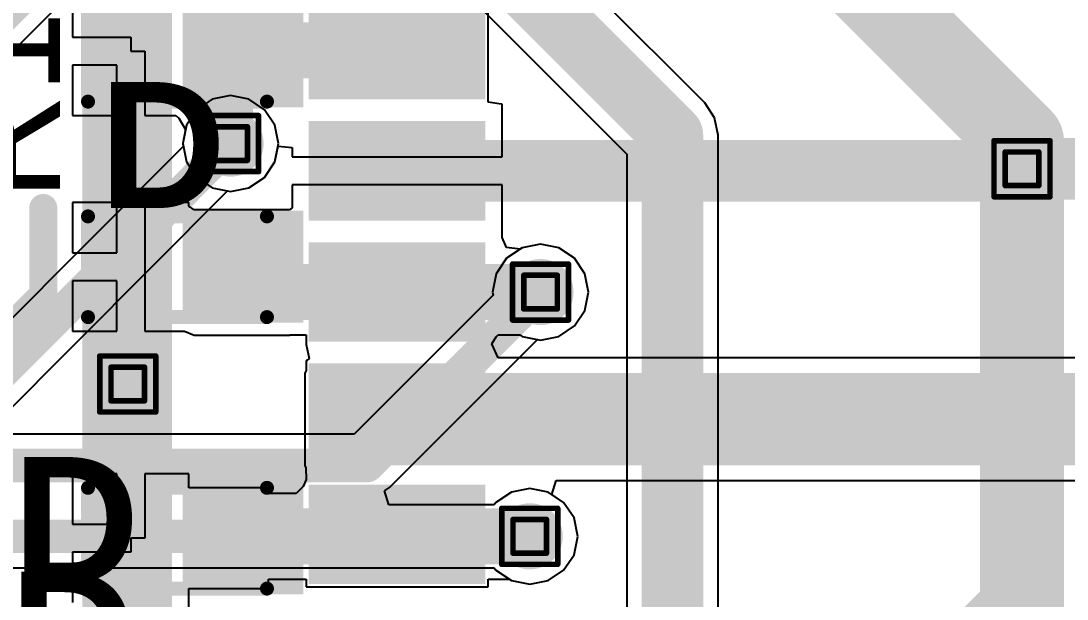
# Model space of a CAD drawing. Header units: inches. Extents: x -0.3 to 9.9, y -0.4 to 5.
# Drawn here: x 3.861 to 4.2351, y 0.6433 to 0.8498 of the extents above; entities that cross this region are included whole.
import ezdxf

# ---------------------------------------------------------------- set-up
doc = ezdxf.new("R2010")
doc.units = ezdxf.units.IN
doc.header["$MEASUREMENT"] = 0
for name, color, linetype in [('Bottom Layer', 5, 'Continuous'), ('Bottom Solder', 6, 'Continuous'), ('Drill Drawing', 1, 'Continuous'), ('Top Layer', 1, 'Continuous'), ('Top Overlay', 2, 'Continuous'), ('Top Paste', 8, 'Continuous'), ('Top Solder', 216, 'Continuous'), ('Via Holes', 16, 'Continuous')]:
    doc.layers.add(name, color=color, linetype=linetype)
doc.styles.add('Arial', font='', dxfattribs={"height": 0.2})
doc.styles.add('Arial_Bold', font='', dxfattribs={"height": 0.2})
doc.styles.get('Arial').set_extended_font_data('Arial')
doc.styles.get('Arial_Bold').set_extended_font_data('Arial', bold=True)

# ---------------------------------------------------------------- blocks, each defined once
blk = doc.blocks.new('DM3BT_DSF_PEJS_121')
at = {"layer": 'Top Layer'}
for points in [[(-0.03937005, 0.26574805), (-0.03937005, 0.32086615), (-0.01181095, 0.32086615), (-0.01181095, 0.26574805)], [(0.003937049999999997, 0.26574805), (0.003937050000000003, 0.32086615), (0.03149615, 0.32086615), (0.03149615, 0.26574805)], [(0.04724415, 0.26574805), (0.04724415, 0.32086615), (0.07480325, 0.32086615), (0.07480325, 0.26574805)], [(0.09055125, 0.26574805), (0.09055125, 0.32086615), (0.11811035, 0.32086615), (0.11811035, 0.26574805)], [(0.13385835, 0.26574805), (0.13385835, 0.32086615), (0.16141745, 0.32086615), (0.16141745, 0.26574805)]]:
    blk.add_hatch(color=1, dxfattribs=at).paths.add_polyline_path(points)
at = {"layer": 'Top Paste'}
for points in [[(-0.03937005, 0.26574805), (-0.03937005, 0.32086615), (-0.01181095, 0.32086615), (-0.01181095, 0.26574805)], [(0.003937049999999997, 0.26574805), (0.003937050000000003, 0.32086615), (0.03149615, 0.32086615), (0.03149615, 0.26574805)], [(0.04724415, 0.26574805), (0.04724415, 0.32086615), (0.07480325, 0.32086615), (0.07480325, 0.26574805)], [(0.09055125, 0.26574805), (0.09055125, 0.32086615), (0.11811035, 0.32086615), (0.11811035, 0.26574805)], [(0.13385835, 0.26574805), (0.13385835, 0.32086615), (0.16141745, 0.32086615), (0.16141745, 0.26574805)]]:
    blk.add_hatch(color=8, dxfattribs=at).paths.add_polyline_path(points)
at = {"layer": 'Top Solder'}
for points in [[(-0.04337005, 0.26174805), (-0.04337005, 0.32486615), (-0.007810949999999997, 0.32486615), (-0.007810950000000003, 0.26174805)], [(-6.295000000000291e-05, 0.26174805), (-6.294999999999708e-05, 0.32486615), (0.03549615, 0.32486615), (0.03549615, 0.26174805)], [(0.04324415, 0.26174805), (0.04324415, 0.32486615), (0.07880325, 0.32486615), (0.07880325, 0.26174805)], [(0.08655125, 0.26174805), (0.08655125, 0.32486615), (0.12211035, 0.32486615), (0.12211035, 0.26174805)], [(0.12985835, 0.26174805), (0.12985835, 0.32486615), (0.16541745, 0.32486615), (0.16541745, 0.26174805)]]:
    blk.add_hatch(color=216, dxfattribs=at).paths.add_polyline_path(points)
blk = doc.blocks.new('DFN1006_2L__141')
at = {"layer": 'Top Layer'}
for points in [[(-0.02755905, 0.01299215), (-0.00590555, 0.01299215), (-0.00590555, -0.01299215), (-0.02755905, -0.01299215)], [(0.00590555, 0.01299215), (0.02755905, 0.01299215), (0.02755905, -0.01299215), (0.00590555, -0.01299215)]]:
    blk.add_hatch(color=1, dxfattribs=at).paths.add_polyline_path(points)
at = {"layer": 'Top Overlay'}
blk.add_hatch(color=2, dxfattribs=at).paths.add_polyline_path([(-0.0450006, -0.02), (-0.0320006, -0.02), (-0.0320006, 0.02), (-0.0450006, 0.02)])
at = {"layer": 'Top Paste'}
for points in [[(-0.02755905, 0.01299215), (-0.00590555, 0.01299215), (-0.00590555, -0.01299215), (-0.02755905, -0.01299215)], [(0.00590555, 0.01299215), (0.02755905, 0.01299215), (0.02755905, -0.01299215), (0.00590555, -0.01299215)]]:
    blk.add_hatch(color=8, dxfattribs=at).paths.add_polyline_path(points)
at = {"layer": 'Top Solder'}
for points in [[(-0.03155905, 0.01699215), (-0.00190555, 0.01699215), (-0.00190555, -0.01699215), (-0.03155905, -0.01699215)], [(0.00190555, 0.01699215), (0.03155905, 0.01699215), (0.03155905, -0.01699215), (0.00190555, -0.01699215)]]:
    blk.add_hatch(color=216, dxfattribs=at).paths.add_polyline_path(points)
at = {"layer": 'Top Overlay'}
for points in [[(-0.032, 0.018, 0.005, 0.005, 0), (-0.032, -0.018, 0.005, 0.005, 0)], [(0.032, 0.018, 0.005, 0.005, 0), (-0.032, 0.018, 0.005, 0.005, 0)], [(0.032, 0.018, 0.005, 0.005, 0), (0.032, -0.018, 0.005, 0.005, 0)], [(0.032, -0.018, 0.005, 0.005, 0), (-0.032, -0.018, 0.005, 0.005, 0)]]:
    blk.add_lwpolyline(points, format="xyseb", dxfattribs=at)
for points in [[(-0.03325, 0.018, 0.0025, 0.0025, 1), (-0.03075, 0.018, 0.0025, 0.0025, 1)], [(-0.03325, 0.018, 0.0025, 0.0025, 1), (-0.03075, 0.018, 0.0025, 0.0025, 1)], [(0.03075, 0.018, 0.0025, 0.0025, 1), (0.03325, 0.018, 0.0025, 0.0025, 1)], [(0.03075, 0.018, 0.0025, 0.0025, 1), (0.03325, 0.018, 0.0025, 0.0025, 1)], [(-0.03325, -0.018, 0.0025, 0.0025, 1), (-0.03075, -0.018, 0.0025, 0.0025, 1)], [(-0.03325, -0.018, 0.0025, 0.0025, 1), (-0.03075, -0.018, 0.0025, 0.0025, 1)], [(0.03075, -0.018, 0.0025, 0.0025, 1), (0.03325, -0.018, 0.0025, 0.0025, 1)], [(0.03075, -0.018, 0.0025, 0.0025, 1), (0.03325, -0.018, 0.0025, 0.0025, 1)]]:
    blk.add_lwpolyline(points, format="xyseb", close=True, dxfattribs=at)
blk = doc.blocks.new('DFN1006_2L__142')
at = {"layer": 'Top Layer'}
for points in [[(-0.02755905, 0.01299215), (-0.00590555, 0.01299215), (-0.00590555, -0.01299215), (-0.02755905, -0.01299215)], [(0.00590555, 0.01299215), (0.02755905, 0.01299215), (0.02755905, -0.01299215), (0.00590555, -0.01299215)]]:
    blk.add_hatch(color=1, dxfattribs=at).paths.add_polyline_path(points)
at = {"layer": 'Top Overlay'}
blk.add_hatch(color=2, dxfattribs=at).paths.add_polyline_path([(-0.0450006, -0.0200004), (-0.0320006, -0.0200004), (-0.0320006, 0.0199996), (-0.0450006, 0.0199996)])
at = {"layer": 'Top Paste'}
for points in [[(-0.02755905, 0.01299215), (-0.00590555, 0.01299215), (-0.00590555, -0.01299215), (-0.02755905, -0.01299215)], [(0.00590555, 0.01299215), (0.02755905, 0.01299215), (0.02755905, -0.01299215), (0.00590555, -0.01299215)]]:
    blk.add_hatch(color=8, dxfattribs=at).paths.add_polyline_path(points)
at = {"layer": 'Top Solder'}
for points in [[(-0.03155905, 0.01699215), (-0.00190555, 0.01699215), (-0.00190555, -0.01699215), (-0.03155905, -0.01699215)], [(0.00190555, 0.01699215), (0.03155905, 0.01699215), (0.03155905, -0.01699215), (0.00190555, -0.01699215)]]:
    blk.add_hatch(color=216, dxfattribs=at).paths.add_polyline_path(points)
at = {"layer": 'Top Overlay'}
for points in [[(-0.032, 0.018, 0.005, 0.005, 0), (-0.032, -0.018, 0.005, 0.005, 0)], [(0.032, 0.018, 0.005, 0.005, 0), (-0.032, 0.018, 0.005, 0.005, 0)], [(0.032, 0.018, 0.005, 0.005, 0), (0.032, -0.018, 0.005, 0.005, 0)], [(0.032, -0.018, 0.005, 0.005, 0), (-0.032, -0.018, 0.005, 0.005, 0)]]:
    blk.add_lwpolyline(points, format="xyseb", dxfattribs=at)
for points in [[(-0.03325, 0.018, 0.0025, 0.0025, 1), (-0.03075, 0.018, 0.0025, 0.0025, 1)], [(-0.03325, 0.018, 0.0025, 0.0025, 1), (-0.03075, 0.018, 0.0025, 0.0025, 1)], [(0.03075, 0.018, 0.0025, 0.0025, 1), (0.03325, 0.018, 0.0025, 0.0025, 1)], [(0.03075, 0.018, 0.0025, 0.0025, 1), (0.03325, 0.018, 0.0025, 0.0025, 1)], [(-0.03325, -0.018, 0.0025, 0.0025, 1), (-0.03075, -0.018, 0.0025, 0.0025, 1)], [(-0.03325, -0.018, 0.0025, 0.0025, 1), (-0.03075, -0.018, 0.0025, 0.0025, 1)], [(0.03075, -0.018, 0.0025, 0.0025, 1), (0.03325, -0.018, 0.0025, 0.0025, 1)], [(0.03075, -0.018, 0.0025, 0.0025, 1), (0.03325, -0.018, 0.0025, 0.0025, 1)]]:
    blk.add_lwpolyline(points, format="xyseb", close=True, dxfattribs=at)
blk = doc.blocks.new('DFN1006_2L__143')
at = {"layer": 'Top Layer'}
for points in [[(-0.02755905, 0.01299215), (-0.00590555, 0.01299215), (-0.00590555, -0.01299215), (-0.02755905, -0.01299215)], [(0.00590555, 0.01299215), (0.02755905, 0.01299215), (0.02755905, -0.01299215), (0.00590555, -0.01299215)]]:
    blk.add_hatch(color=1, dxfattribs=at).paths.add_polyline_path(points)
at = {"layer": 'Top Overlay'}
blk.add_hatch(color=2, dxfattribs=at).paths.add_polyline_path([(-0.0450006, -0.02), (-0.0320006, -0.02), (-0.0320006, 0.02), (-0.0450006, 0.02)])
at = {"layer": 'Top Paste'}
for points in [[(-0.02755905, 0.01299215), (-0.00590555, 0.01299215), (-0.00590555, -0.01299215), (-0.02755905, -0.01299215)], [(0.00590555, 0.01299215), (0.02755905, 0.01299215), (0.02755905, -0.01299215), (0.00590555, -0.01299215)]]:
    blk.add_hatch(color=8, dxfattribs=at).paths.add_polyline_path(points)
at = {"layer": 'Top Solder'}
for points in [[(-0.03155905, 0.01699215), (-0.00190555, 0.01699215), (-0.00190555, -0.01699215), (-0.03155905, -0.01699215)], [(0.00190555, 0.01699215), (0.03155905, 0.01699215), (0.03155905, -0.01699215), (0.00190555, -0.01699215)]]:
    blk.add_hatch(color=216, dxfattribs=at).paths.add_polyline_path(points)
at = {"layer": 'Top Overlay'}
for points in [[(-0.032, 0.018, 0.005, 0.005, 0), (-0.032, -0.018, 0.005, 0.005, 0)], [(0.032, 0.018, 0.005, 0.005, 0), (-0.032, 0.018, 0.005, 0.005, 0)], [(0.032, 0.018, 0.005, 0.005, 0), (0.032, -0.018, 0.005, 0.005, 0)], [(0.032, -0.018, 0.005, 0.005, 0), (-0.032, -0.018, 0.005, 0.005, 0)]]:
    blk.add_lwpolyline(points, format="xyseb", dxfattribs=at)
for points in [[(-0.03325, 0.018, 0.0025, 0.0025, 1), (-0.03075, 0.018, 0.0025, 0.0025, 1)], [(-0.03325, 0.018, 0.0025, 0.0025, 1), (-0.03075, 0.018, 0.0025, 0.0025, 1)], [(0.03075, 0.018, 0.0025, 0.0025, 1), (0.03325, 0.018, 0.0025, 0.0025, 1)], [(0.03075, 0.018, 0.0025, 0.0025, 1), (0.03325, 0.018, 0.0025, 0.0025, 1)], [(-0.03325, -0.018, 0.0025, 0.0025, 1), (-0.03075, -0.018, 0.0025, 0.0025, 1)], [(-0.03325, -0.018, 0.0025, 0.0025, 1), (-0.03075, -0.018, 0.0025, 0.0025, 1)], [(0.03075, -0.018, 0.0025, 0.0025, 1), (0.03325, -0.018, 0.0025, 0.0025, 1)], [(0.03075, -0.018, 0.0025, 0.0025, 1), (0.03325, -0.018, 0.0025, 0.0025, 1)]]:
    blk.add_lwpolyline(points, format="xyseb", close=True, dxfattribs=at)

msp = doc.modelspace()

# ---------------------------------------------------------------- hatches: boundary and pattern name
at = {"layer": 'Bottom Layer'}
h = msp.add_hatch(color=5, dxfattribs=at)
edge = h.paths.add_edge_path()
edge.add_arc((3.936, 0.806), 0.011811, 0, 360)
h = msp.add_hatch(color=5, dxfattribs=at)
edge = h.paths.add_edge_path()
edge.add_arc((4.219, 0.797), 0.011811, 0, 360)
h = msp.add_hatch(color=5, dxfattribs=at)
edge = h.paths.add_edge_path()
edge.add_arc((4.0468226, 0.7529486), 0.011811, 0, 360)
h = msp.add_hatch(color=5, dxfattribs=at)
edge = h.paths.add_edge_path()
edge.add_arc((3.899217, 0.7200964), 0.011811, 0, 360)
h = msp.add_hatch(color=5, dxfattribs=at)
edge = h.paths.add_edge_path()
edge.add_arc((4.0429744, 0.6656672), 0.011811, 0, 360)
at = {"layer": 'Bottom Solder'}
h = msp.add_hatch(color=6, dxfattribs=at)
edge = h.paths.add_edge_path()
edge.add_arc((3.936, 0.806), 0.0059055, 0, 360)
h = msp.add_hatch(color=6, dxfattribs=at)
edge = h.paths.add_edge_path()
edge.add_arc((4.219, 0.797), 0.0059055, 0, 360)
h = msp.add_hatch(color=6, dxfattribs=at)
edge = h.paths.add_edge_path()
edge.add_arc((4.0468226, 0.7529486), 0.0059055, 0, 360)
h = msp.add_hatch(color=6, dxfattribs=at)
edge = h.paths.add_edge_path()
edge.add_arc((3.899217, 0.7200964), 0.0059055, 0, 360)
h = msp.add_hatch(color=6, dxfattribs=at)
edge = h.paths.add_edge_path()
edge.add_arc((4.0429744, 0.6656672), 0.0059055, 0, 360)
at = {"layer": 'Top Layer'}
for points in [[(3.883, 0.603), (3.915, 0.603), (3.915, 0.857), (3.883, 0.857)], [(3.923, 0.7429605), (3.957, 0.7429605), (3.957, 0.7769605), (3.923, 0.7769605)], [(4.3750002, 0.691), (4.3750002, 0.724), (3.9680002, 0.724), (3.9680002, 0.691)]]:
    msp.add_hatch(color=1, dxfattribs=at).paths.add_polyline_path(points)
h = msp.add_hatch(color=1, dxfattribs=at)
edge = h.paths.add_edge_path()
edge.add_arc((3.936, 0.806), 0.011811, 0, 360)
h = msp.add_hatch(color=1, dxfattribs=at)
edge = h.paths.add_edge_path()
edge.add_arc((4.219, 0.797), 0.011811, 0, 360)
h = msp.add_hatch(color=1, dxfattribs=at)
edge = h.paths.add_edge_path()
edge.add_arc((4.0468226, 0.7529486), 0.011811, 0, 360)
h = msp.add_hatch(color=1, dxfattribs=at)
edge = h.paths.add_edge_path()
edge.add_arc((3.899217, 0.7200964), 0.011811, 0, 360)
h = msp.add_hatch(color=1, dxfattribs=at)
edge = h.paths.add_edge_path()
edge.add_arc((4.0429744, 0.6656672), 0.011811, 0, 360)
at = {"layer": 'Top Solder'}
h = msp.add_hatch(color=216, dxfattribs=at)
edge = h.paths.add_edge_path()
edge.add_arc((3.936, 0.806), 0.0059055, 0, 360)
h = msp.add_hatch(color=216, dxfattribs=at)
edge = h.paths.add_edge_path()
edge.add_arc((4.219, 0.797), 0.0059055, 0, 360)
h = msp.add_hatch(color=216, dxfattribs=at)
edge = h.paths.add_edge_path()
edge.add_arc((4.0468226, 0.7529486), 0.0059055, 0, 360)
h = msp.add_hatch(color=216, dxfattribs=at)
edge = h.paths.add_edge_path()
edge.add_arc((3.899217, 0.7200964), 0.0059055, 0, 360)
h = msp.add_hatch(color=216, dxfattribs=at)
edge = h.paths.add_edge_path()
edge.add_arc((4.0429744, 0.6656672), 0.0059055, 0, 360)
at = {"layer": 'Via Holes'}
h = msp.add_hatch(color=7, dxfattribs=at)
edge = h.paths.add_edge_path()
edge.add_arc((3.936, 0.806), 0.0059055, 0, 360)
h = msp.add_hatch(color=7, dxfattribs=at)
edge = h.paths.add_edge_path()
edge.add_arc((4.219, 0.797), 0.0059055, 0, 360)
h = msp.add_hatch(color=7, dxfattribs=at)
edge = h.paths.add_edge_path()
edge.add_arc((4.0468226, 0.7529486), 0.0059055, 0, 360)
h = msp.add_hatch(color=7, dxfattribs=at)
edge = h.paths.add_edge_path()
edge.add_arc((3.899217, 0.7200964), 0.0059055, 0, 360)
h = msp.add_hatch(color=7, dxfattribs=at)
edge = h.paths.add_edge_path()
edge.add_arc((4.0429744, 0.6656672), 0.0059055, 0, 360)

# ---------------------------------------------------------------- linework, layer by layer
at = {"layer": 'Bottom Layer'}
for p, q in [((3.8304745, 0.8114037), (4.0127059, 0.9936351)), ((4.1055354, 0.8205354), (4.0365354, 0.8895354)), ((4.0182427, 0.8616865), (4.0776865, 0.8022427)), ((3.936, 0.8231403), (3.9294407, 0.8218356)), ((3.9425593, 0.8218356), (3.936, 0.8231403)), ((3.9294407, 0.8218356), (3.92388, 0.81812)), ((3.94812, 0.81812), (3.9425593, 0.8218356)), ((4.1090717, 0.8152429), (4.1055354, 0.8205354)), ((3.92388, 0.81812), (3.9201644, 0.8125593)), ((3.9518356, 0.8125593), (3.94812, 0.81812)), ((3.9201644, 0.8125593), (3.9188597, 0.806)), ((3.9531403, 0.806), (3.9518356, 0.8125593)), ((4.1103135, 0.809), (4.1090717, 0.8152429)), ((4.1103135, 0.616), (4.1103135, 0.809)), ((3.9190719, 0.804933), (3.8383543, 0.7242155)), ((3.9188597, 0.806), (3.9190719, 0.804933)), ((3.9518356, 0.7994407), (3.9531403, 0.806)), ((4.0776865, 0.8022427), (4.0776865, 0.6227573)), ((3.94812, 0.79388), (3.9518356, 0.7994407)), ((3.9425593, 0.7901644), (3.94812, 0.79388)), ((3.936, 0.7888597), (3.9425593, 0.7901644)), ((3.8530767, 0.7072155), (3.934933, 0.7890719)), ((3.934933, 0.7890719), (3.936, 0.7888597)), ((4.0402633, 0.7687842), (4.0347026, 0.7650686)), ((4.0468226, 0.7700889), (4.0402633, 0.7687842)), ((4.0533819, 0.7687842), (4.0468226, 0.7700889)), ((4.0589426, 0.7650686), (4.0533819, 0.7687842)), ((4.0347026, 0.7650686), (4.030987, 0.7595079)), ((4.0626582, 0.7595079), (4.0589426, 0.7650686)), ((4.030987, 0.7595079), (4.0296823, 0.7529486)), ((4.0639629, 0.7529486), (4.0626582, 0.7595079)), ((4.0296823, 0.7529486), (4.0298945, 0.7518816)), ((4.0626582, 0.7463893), (4.0639629, 0.7529486)), ((4.0298945, 0.7518816), (3.9802283, 0.7022155)), ((4.0589426, 0.7408286), (4.0626582, 0.7463893)), ((4.0533819, 0.737113), (4.0589426, 0.7408286)), ((4.0468226, 0.7358083), (4.0533819, 0.737113)), ((3.9928046, 0.6830694), (4.0457556, 0.7360205)), ((4.0457556, 0.7360205), (4.0468226, 0.7358083)), ((3.9802283, 0.7022155), (3.8551478, 0.7022155)), ((3.9910286, 0.6818827), (3.9928046, 0.6830694)), ((3.9925453, 0.6768827), (3.9910286, 0.6818827)), ((4.0364151, 0.6815028), (4.0308544, 0.6777872)), ((4.0429744, 0.6828075), (4.0364151, 0.6815028)), ((4.0495337, 0.6815028), (4.0429744, 0.6828075)), ((4.0550944, 0.6777872), (4.0495337, 0.6815028)), ((4.0308544, 0.6777872), (4.03025, 0.6768827)), ((4.05881, 0.6722265), (4.0550944, 0.6777872)), ((4.03025, 0.6768827), (3.9925453, 0.6768827)), ((4.0601147, 0.6656672), (4.05881, 0.6722265)), ((4.05881, 0.6591079), (4.0601147, 0.6656672)), ((4.0550944, 0.6535472), (4.05881, 0.6591079)), ((3.6137244, 0.6544517), (4.03025, 0.6544517)), ((4.03025, 0.6544517), (4.0308544, 0.6535472)), ((4.0308544, 0.6535472), (4.0364151, 0.6498316)), ((4.0495337, 0.6498316), (4.0550944, 0.6535472)), ((4.0364151, 0.6498316), (4.0429744, 0.6485269)), ((4.0429744, 0.6485269), (4.0495337, 0.6498316))]:
    msp.add_line(p, q, dxfattribs=at)
for points in [[(3.816, 0.82, 0.022, 0.022, 0), (4.0059486, 1.0099486, 0.022, 0.022, 0)], [(4.025, 0.878, 0.022, 0.022, 0), (4.094, 0.809, 0.022, 0.022, 0)], [(4.1608699, 0.8650668, 0.03, 0.03, 0), (4.219, 0.8069367, 0.03, 0.03, 0)], [(4.094, 0.616, 0.022, 0.022, 0), (4.094, 0.809, 0.022, 0.022, 0)], [(4.219, 0.797, 0.03, 0.03, 0), (4.219, 0.8069367, 0.03, 0.03, 0)], [(3.843, 0.713, 0.012, 0.012, 0), (3.936, 0.806, 0.012, 0.012, 0)], [(4.219, 0.6397324, 0.03, 0.03, 0), (4.219, 0.797, 0.03, 0.03, 0)], [(4.219, 0.797, 0.022, 0.022, 0), (4.341, 0.797, 0.022, 0.022, 0)], [(3.984874, 0.691, 0.012, 0.012, 0), (4.0468107, 0.7529367, 0.012, 0.012, 0)], [(4.0468107, 0.7529367, 0.012, 0.012, 0), (4.0468107, 0.7529486, 0.012, 0.012, 0)], [(3.653811, 0.691, 0.012, 0.012, 0), (3.984874, 0.691, 0.012, 0.012, 0)], [(3.601, 0.6656672, 0.012, 0.012, 0), (4.0429744, 0.6656672, 0.012, 0.012, 0)], [(4.0842084, 0.5049408, 0.03, 0.03, 0), (4.219, 0.6397324, 0.03, 0.03, 0)]]:
    msp.add_lwpolyline(points, format="xyseb", dxfattribs=at)
for points in [[(4.0885, 0.809, 0.011, 0.011, 1), (4.0995, 0.809, 0.011, 0.011, 1)], [(4.0885, 0.809, 0.011, 0.011, 1), (4.0995, 0.809, 0.011, 0.011, 1)], [(4.2115, 0.8069367, 0.015, 0.015, 1), (4.2265, 0.8069367, 0.015, 0.015, 1)], [(4.2115, 0.8069367, 0.015, 0.015, 1), (4.2265, 0.8069367, 0.015, 0.015, 1)], [(3.933, 0.806, 0.006, 0.006, 1), (3.939, 0.806, 0.006, 0.006, 1)], [(4.2115, 0.797, 0.015, 0.015, 1), (4.2265, 0.797, 0.015, 0.015, 1)], [(4.2115, 0.797, 0.015, 0.015, 1), (4.2265, 0.797, 0.015, 0.015, 1)], [(4.2135, 0.797, 0.011, 0.011, 1), (4.2245, 0.797, 0.011, 0.011, 1)], [(4.0438107, 0.7529486, 0.006, 0.006, 1), (4.0498107, 0.7529486, 0.006, 0.006, 1)], [(4.0438107, 0.7529367, 0.006, 0.006, 1), (4.0498107, 0.7529367, 0.006, 0.006, 1)], [(4.0438107, 0.7529367, 0.006, 0.006, 1), (4.0498107, 0.7529367, 0.006, 0.006, 1)], [(3.981874, 0.691, 0.006, 0.006, 1), (3.987874, 0.691, 0.006, 0.006, 1)], [(3.981874, 0.691, 0.006, 0.006, 1), (3.987874, 0.691, 0.006, 0.006, 1)], [(4.0399744, 0.6656672, 0.006, 0.006, 1), (4.0459744, 0.6656672, 0.006, 0.006, 1)], [(4.2115, 0.6397324, 0.015, 0.015, 1), (4.2265, 0.6397324, 0.015, 0.015, 1)], [(4.2115, 0.6397324, 0.015, 0.015, 1), (4.2265, 0.6397324, 0.015, 0.015, 1)]]:
    msp.add_lwpolyline(points, format="xyseb", close=True, dxfattribs=at)
at = {"layer": 'Drill Drawing'}
for points in [[(3.926, 0.816, 0.002, 0.002, 0), (3.946, 0.816, 0.002, 0.002, 0)], [(3.926, 0.796, 0.002, 0.002, 0), (3.926, 0.816, 0.002, 0.002, 0)], [(3.946, 0.796, 0.002, 0.002, 0), (3.946, 0.816, 0.002, 0.002, 0)], [(3.93, 0.812, 0.002, 0.002, 0), (3.942, 0.812, 0.002, 0.002, 0)], [(3.93, 0.8, 0.002, 0.002, 0), (3.93, 0.812, 0.002, 0.002, 0)], [(3.942, 0.8, 0.002, 0.002, 0), (3.942, 0.812, 0.002, 0.002, 0)], [(4.209, 0.807, 0.002, 0.002, 0), (4.229, 0.807, 0.002, 0.002, 0)], [(4.209, 0.787, 0.002, 0.002, 0), (4.209, 0.807, 0.002, 0.002, 0)], [(4.229, 0.787, 0.002, 0.002, 0), (4.229, 0.807, 0.002, 0.002, 0)], [(3.93, 0.8, 0.002, 0.002, 0), (3.942, 0.8, 0.002, 0.002, 0)], [(4.213, 0.803, 0.002, 0.002, 0), (4.225, 0.803, 0.002, 0.002, 0)], [(4.213, 0.791, 0.002, 0.002, 0), (4.213, 0.803, 0.002, 0.002, 0)], [(4.225, 0.791, 0.002, 0.002, 0), (4.225, 0.803, 0.002, 0.002, 0)], [(3.926, 0.796, 0.002, 0.002, 0), (3.946, 0.796, 0.002, 0.002, 0)], [(4.213, 0.791, 0.002, 0.002, 0), (4.225, 0.791, 0.002, 0.002, 0)], [(4.209, 0.787, 0.002, 0.002, 0), (4.229, 0.787, 0.002, 0.002, 0)], [(4.0368226, 0.7629486, 0.002, 0.002, 0), (4.0568226, 0.7629486, 0.002, 0.002, 0)], [(4.0368226, 0.7429486, 0.002, 0.002, 0), (4.0368226, 0.7629486, 0.002, 0.002, 0)], [(4.0568226, 0.7429486, 0.002, 0.002, 0), (4.0568226, 0.7629486, 0.002, 0.002, 0)], [(4.0408226, 0.7589486, 0.002, 0.002, 0), (4.0528226, 0.7589486, 0.002, 0.002, 0)], [(4.0408226, 0.7469486, 0.002, 0.002, 0), (4.0408226, 0.7589486, 0.002, 0.002, 0)], [(4.0528226, 0.7469486, 0.002, 0.002, 0), (4.0528226, 0.7589486, 0.002, 0.002, 0)], [(4.0408226, 0.7469486, 0.002, 0.002, 0), (4.0528226, 0.7469486, 0.002, 0.002, 0)], [(4.0368226, 0.7429486, 0.002, 0.002, 0), (4.0568226, 0.7429486, 0.002, 0.002, 0)], [(3.889217, 0.7300964, 0.002, 0.002, 0), (3.909217, 0.7300964, 0.002, 0.002, 0)], [(3.889217, 0.7100964, 0.002, 0.002, 0), (3.889217, 0.7300964, 0.002, 0.002, 0)], [(3.909217, 0.7100964, 0.002, 0.002, 0), (3.909217, 0.7300964, 0.002, 0.002, 0)], [(3.893217, 0.7260964, 0.002, 0.002, 0), (3.905217, 0.7260964, 0.002, 0.002, 0)], [(3.893217, 0.7140964, 0.002, 0.002, 0), (3.893217, 0.7260964, 0.002, 0.002, 0)], [(3.905217, 0.7140964, 0.002, 0.002, 0), (3.905217, 0.7260964, 0.002, 0.002, 0)], [(3.893217, 0.7140964, 0.002, 0.002, 0), (3.905217, 0.7140964, 0.002, 0.002, 0)], [(3.889217, 0.7100964, 0.002, 0.002, 0), (3.909217, 0.7100964, 0.002, 0.002, 0)], [(4.0329744, 0.6756672, 0.002, 0.002, 0), (4.0529744, 0.6756672, 0.002, 0.002, 0)], [(4.0329744, 0.6556672, 0.002, 0.002, 0), (4.0329744, 0.6756672, 0.002, 0.002, 0)], [(4.0529744, 0.6556672, 0.002, 0.002, 0), (4.0529744, 0.6756672, 0.002, 0.002, 0)], [(4.0369744, 0.6716672, 0.002, 0.002, 0), (4.0489744, 0.6716672, 0.002, 0.002, 0)], [(4.0369744, 0.6596672, 0.002, 0.002, 0), (4.0369744, 0.6716672, 0.002, 0.002, 0)], [(4.0489744, 0.6596672, 0.002, 0.002, 0), (4.0489744, 0.6716672, 0.002, 0.002, 0)], [(4.0369744, 0.6596672, 0.002, 0.002, 0), (4.0489744, 0.6596672, 0.002, 0.002, 0)], [(4.0329744, 0.6556672, 0.002, 0.002, 0), (4.0529744, 0.6556672, 0.002, 0.002, 0)]]:
    msp.add_lwpolyline(points, format="xyseb", dxfattribs=at)
for points in [[(3.9255, 0.816, 0.001, 0.001, 1), (3.9265, 0.816, 0.001, 0.001, 1)], [(3.9255, 0.816, 0.001, 0.001, 1), (3.9265, 0.816, 0.001, 0.001, 1)], [(3.9455, 0.816, 0.001, 0.001, 1), (3.9465, 0.816, 0.001, 0.001, 1)], [(3.9455, 0.816, 0.001, 0.001, 1), (3.9465, 0.816, 0.001, 0.001, 1)], [(3.9295, 0.812, 0.001, 0.001, 1), (3.9305, 0.812, 0.001, 0.001, 1)], [(3.9295, 0.812, 0.001, 0.001, 1), (3.9305, 0.812, 0.001, 0.001, 1)], [(3.9415, 0.812, 0.001, 0.001, 1), (3.9425, 0.812, 0.001, 0.001, 1)], [(3.9415, 0.812, 0.001, 0.001, 1), (3.9425, 0.812, 0.001, 0.001, 1)], [(4.2085, 0.807, 0.001, 0.001, 1), (4.2095, 0.807, 0.001, 0.001, 1)], [(4.2085, 0.807, 0.001, 0.001, 1), (4.2095, 0.807, 0.001, 0.001, 1)], [(4.2285, 0.807, 0.001, 0.001, 1), (4.2295, 0.807, 0.001, 0.001, 1)], [(4.2285, 0.807, 0.001, 0.001, 1), (4.2295, 0.807, 0.001, 0.001, 1)], [(3.9295, 0.8, 0.001, 0.001, 1), (3.9305, 0.8, 0.001, 0.001, 1)], [(3.9295, 0.8, 0.001, 0.001, 1), (3.9305, 0.8, 0.001, 0.001, 1)], [(3.9415, 0.8, 0.001, 0.001, 1), (3.9425, 0.8, 0.001, 0.001, 1)], [(3.9415, 0.8, 0.001, 0.001, 1), (3.9425, 0.8, 0.001, 0.001, 1)], [(4.2125, 0.803, 0.001, 0.001, 1), (4.2135, 0.803, 0.001, 0.001, 1)], [(4.2125, 0.803, 0.001, 0.001, 1), (4.2135, 0.803, 0.001, 0.001, 1)], [(4.2245, 0.803, 0.001, 0.001, 1), (4.2255, 0.803, 0.001, 0.001, 1)], [(4.2245, 0.803, 0.001, 0.001, 1), (4.2255, 0.803, 0.001, 0.001, 1)], [(3.9255, 0.796, 0.001, 0.001, 1), (3.9265, 0.796, 0.001, 0.001, 1)], [(3.9255, 0.796, 0.001, 0.001, 1), (3.9265, 0.796, 0.001, 0.001, 1)], [(3.9455, 0.796, 0.001, 0.001, 1), (3.9465, 0.796, 0.001, 0.001, 1)], [(3.9455, 0.796, 0.001, 0.001, 1), (3.9465, 0.796, 0.001, 0.001, 1)], [(4.2125, 0.791, 0.001, 0.001, 1), (4.2135, 0.791, 0.001, 0.001, 1)], [(4.2125, 0.791, 0.001, 0.001, 1), (4.2135, 0.791, 0.001, 0.001, 1)], [(4.2245, 0.791, 0.001, 0.001, 1), (4.2255, 0.791, 0.001, 0.001, 1)], [(4.2245, 0.791, 0.001, 0.001, 1), (4.2255, 0.791, 0.001, 0.001, 1)], [(4.2085, 0.787, 0.001, 0.001, 1), (4.2095, 0.787, 0.001, 0.001, 1)], [(4.2085, 0.787, 0.001, 0.001, 1), (4.2095, 0.787, 0.001, 0.001, 1)], [(4.2285, 0.787, 0.001, 0.001, 1), (4.2295, 0.787, 0.001, 0.001, 1)], [(4.2285, 0.787, 0.001, 0.001, 1), (4.2295, 0.787, 0.001, 0.001, 1)], [(4.0363226, 0.7629486, 0.001, 0.001, 1), (4.0373226, 0.7629486, 0.001, 0.001, 1)], [(4.0363226, 0.7629486, 0.001, 0.001, 1), (4.0373226, 0.7629486, 0.001, 0.001, 1)], [(4.0563226, 0.7629486, 0.001, 0.001, 1), (4.0573226, 0.7629486, 0.001, 0.001, 1)], [(4.0563226, 0.7629486, 0.001, 0.001, 1), (4.0573226, 0.7629486, 0.001, 0.001, 1)], [(4.0403226, 0.7589486, 0.001, 0.001, 1), (4.0413226, 0.7589486, 0.001, 0.001, 1)], [(4.0403226, 0.7589486, 0.001, 0.001, 1), (4.0413226, 0.7589486, 0.001, 0.001, 1)], [(4.0523226, 0.7589486, 0.001, 0.001, 1), (4.0533226, 0.7589486, 0.001, 0.001, 1)], [(4.0523226, 0.7589486, 0.001, 0.001, 1), (4.0533226, 0.7589486, 0.001, 0.001, 1)], [(4.0403226, 0.7469486, 0.001, 0.001, 1), (4.0413226, 0.7469486, 0.001, 0.001, 1)], [(4.0403226, 0.7469486, 0.001, 0.001, 1), (4.0413226, 0.7469486, 0.001, 0.001, 1)], [(4.0523226, 0.7469486, 0.001, 0.001, 1), (4.0533226, 0.7469486, 0.001, 0.001, 1)], [(4.0523226, 0.7469486, 0.001, 0.001, 1), (4.0533226, 0.7469486, 0.001, 0.001, 1)], [(4.0363226, 0.7429486, 0.001, 0.001, 1), (4.0373226, 0.7429486, 0.001, 0.001, 1)], [(4.0363226, 0.7429486, 0.001, 0.001, 1), (4.0373226, 0.7429486, 0.001, 0.001, 1)], [(4.0563226, 0.7429486, 0.001, 0.001, 1), (4.0573226, 0.7429486, 0.001, 0.001, 1)], [(4.0563226, 0.7429486, 0.001, 0.001, 1), (4.0573226, 0.7429486, 0.001, 0.001, 1)], [(3.888717, 0.7300964, 0.001, 0.001, 1), (3.889717, 0.7300964, 0.001, 0.001, 1)], [(3.888717, 0.7300964, 0.001, 0.001, 1), (3.889717, 0.7300964, 0.001, 0.001, 1)], [(3.908717, 0.7300964, 0.001, 0.001, 1), (3.909717, 0.7300964, 0.001, 0.001, 1)], [(3.908717, 0.7300964, 0.001, 0.001, 1), (3.909717, 0.7300964, 0.001, 0.001, 1)], [(3.892717, 0.7260964, 0.001, 0.001, 1), (3.893717, 0.7260964, 0.001, 0.001, 1)], [(3.892717, 0.7260964, 0.001, 0.001, 1), (3.893717, 0.7260964, 0.001, 0.001, 1)], [(3.904717, 0.7260964, 0.001, 0.001, 1), (3.905717, 0.7260964, 0.001, 0.001, 1)], [(3.904717, 0.7260964, 0.001, 0.001, 1), (3.905717, 0.7260964, 0.001, 0.001, 1)], [(3.892717, 0.7140964, 0.001, 0.001, 1), (3.893717, 0.7140964, 0.001, 0.001, 1)], [(3.892717, 0.7140964, 0.001, 0.001, 1), (3.893717, 0.7140964, 0.001, 0.001, 1)], [(3.904717, 0.7140964, 0.001, 0.001, 1), (3.905717, 0.7140964, 0.001, 0.001, 1)], [(3.904717, 0.7140964, 0.001, 0.001, 1), (3.905717, 0.7140964, 0.001, 0.001, 1)], [(3.888717, 0.7100964, 0.001, 0.001, 1), (3.889717, 0.7100964, 0.001, 0.001, 1)], [(3.888717, 0.7100964, 0.001, 0.001, 1), (3.889717, 0.7100964, 0.001, 0.001, 1)], [(3.908717, 0.7100964, 0.001, 0.001, 1), (3.909717, 0.7100964, 0.001, 0.001, 1)], [(3.908717, 0.7100964, 0.001, 0.001, 1), (3.909717, 0.7100964, 0.001, 0.001, 1)], [(4.0324744, 0.6756672, 0.001, 0.001, 1), (4.0334744, 0.6756672, 0.001, 0.001, 1)], [(4.0324744, 0.6756672, 0.001, 0.001, 1), (4.0334744, 0.6756672, 0.001, 0.001, 1)], [(4.0524744, 0.6756672, 0.001, 0.001, 1), (4.0534744, 0.6756672, 0.001, 0.001, 1)], [(4.0524744, 0.6756672, 0.001, 0.001, 1), (4.0534744, 0.6756672, 0.001, 0.001, 1)], [(4.0364744, 0.6716672, 0.001, 0.001, 1), (4.0374744, 0.6716672, 0.001, 0.001, 1)], [(4.0364744, 0.6716672, 0.001, 0.001, 1), (4.0374744, 0.6716672, 0.001, 0.001, 1)], [(4.0484744, 0.6716672, 0.001, 0.001, 1), (4.0494744, 0.6716672, 0.001, 0.001, 1)], [(4.0484744, 0.6716672, 0.001, 0.001, 1), (4.0494744, 0.6716672, 0.001, 0.001, 1)], [(4.0364744, 0.6596672, 0.001, 0.001, 1), (4.0374744, 0.6596672, 0.001, 0.001, 1)], [(4.0364744, 0.6596672, 0.001, 0.001, 1), (4.0374744, 0.6596672, 0.001, 0.001, 1)], [(4.0484744, 0.6596672, 0.001, 0.001, 1), (4.0494744, 0.6596672, 0.001, 0.001, 1)], [(4.0484744, 0.6596672, 0.001, 0.001, 1), (4.0494744, 0.6596672, 0.001, 0.001, 1)], [(4.0324744, 0.6556672, 0.001, 0.001, 1), (4.0334744, 0.6556672, 0.001, 0.001, 1)], [(4.0324744, 0.6556672, 0.001, 0.001, 1), (4.0334744, 0.6556672, 0.001, 0.001, 1)], [(4.0524744, 0.6556672, 0.001, 0.001, 1), (4.0534744, 0.6556672, 0.001, 0.001, 1)], [(4.0524744, 0.6556672, 0.001, 0.001, 1), (4.0534744, 0.6556672, 0.001, 0.001, 1)]]:
    msp.add_lwpolyline(points, format="xyseb", close=True, dxfattribs=at)
at = {"layer": 'Top Layer'}
for p, q in [((3.879441, 0.8616865), (3.879441, 0.844)), ((4.0280745, 0.825059), (4.0280745, 0.858366)), ((3.879441, 0.844), (3.9002679, 0.844)), ((3.9002679, 0.844), (3.9002679, 0.839)), ((3.9002679, 0.839), (3.9052679, 0.839)), ((3.9052679, 0.839), (3.9052679, 0.8160079)), ((3.8952679, 0.834), (3.879441, 0.834)), ((3.879441, 0.834), (3.879441, 0.8160079)), ((3.8952679, 0.8160079), (3.8952679, 0.834)), ((4.0280746, 0.8208071), (4.0280745, 0.825059)), ((4.0327647, 0.8200589), (4.0280746, 0.8208071)), ((4.0330745, 0.8200589), (4.0327647, 0.8200589)), ((4.0330745, 0.8012794), (4.0330745, 0.8200589)), ((3.879441, 0.8160079), (3.8952679, 0.8160079)), ((3.9052679, 0.8160079), (3.9164552, 0.8160079)), ((3.9164552, 0.8160079), (3.9174661, 0.8150679)), ((3.9174661, 0.8150679), (3.9198558, 0.8110078)), ((3.9198558, 0.8110078), (3.9188597, 0.806)), ((3.9188597, 0.806), (3.9201644, 0.7994407)), ((3.9518356, 0.7994407), (3.9529565, 0.8050759)), ((3.9529565, 0.8050759), (3.9579565, 0.8045834)), ((3.9579565, 0.8045834), (3.9579565, 0.8012794)), ((3.9579565, 0.8012794), (3.9955153, 0.8012794)), ((3.9955153, 0.8012794), (4.0330745, 0.8012794)), ((3.9201644, 0.7994407), (3.92388, 0.79388)), ((3.94812, 0.79388), (3.9518356, 0.7994407)), ((3.92388, 0.79388), (3.9294407, 0.7901644)), ((3.9425593, 0.7901644), (3.94812, 0.79388)), ((3.9294407, 0.7901644), (3.936, 0.7888597)), ((3.936, 0.7888597), (3.9425593, 0.7901644)), ((3.9955153, 0.7912794), (3.9579565, 0.7912794)), ((3.9579565, 0.7912794), (3.9579565, 0.7830117)), ((4.0330745, 0.7912794), (3.9955153, 0.7912794)), ((4.0330745, 0.7725), (4.0330745, 0.7912794)), ((3.8952679, 0.7849921), (3.879441, 0.7849921)), ((3.879441, 0.7849921), (3.879441, 0.767)), ((3.8952679, 0.767), (3.8952679, 0.7849921)), ((3.9210944, 0.7849921), (3.9052679, 0.7849921)), ((3.9052679, 0.7849921), (3.9052679, 0.762)), ((3.9210944, 0.7836459), (3.9210944, 0.7849921)), ((3.9230001, 0.7823725), (3.9210944, 0.7836459)), ((3.9569999, 0.7823725), (3.9230001, 0.7823725)), ((3.9579565, 0.7830117), (3.9569999, 0.7823725)), ((4.0330746, 0.7725), (4.0330745, 0.7725)), ((4.0346433, 0.7688436), (4.0330746, 0.7725)), ((3.879441, 0.767), (3.8952679, 0.767)), ((4.0395155, 0.7682845), (4.0346433, 0.7688436)), ((4.0402633, 0.7687842), (4.0395155, 0.7682845)), ((4.0468226, 0.7700889), (4.0402633, 0.7687842)), ((4.0533819, 0.7687842), (4.0468226, 0.7700889)), ((4.0589426, 0.7650686), (4.0533819, 0.7687842)), ((4.0626582, 0.7595079), (4.0589426, 0.7650686)), ((3.9052679, 0.762), (3.9052679, 0.7390079)), ((4.0639629, 0.7529486), (4.0626582, 0.7595079)), ((3.8952679, 0.757), (3.879441, 0.757)), ((3.879441, 0.757), (3.879441, 0.7390079)), ((3.8952679, 0.7390079), (3.8952679, 0.757)), ((4.0626582, 0.7463893), (4.0639629, 0.7529486)), ((4.0589426, 0.7408286), (4.0626582, 0.7463893)), ((4.0533819, 0.737113), (4.0589426, 0.7408286)), ((3.879441, 0.7390079), (3.8952679, 0.7390079)), ((3.9052679, 0.7390079), (3.9194766, 0.7390079)), ((3.9194766, 0.7390079), (3.923, 0.7375485)), ((3.923, 0.7375485), (3.957, 0.7375485)), ((3.957, 0.7375485), (3.9572851, 0.7376666)), ((3.9572851, 0.7376666), (3.9629565, 0.7376666)), ((3.9629565, 0.7376666), (3.9629565, 0.7341929)), ((4.0309874, 0.7369642), (4.0317257, 0.7376666)), ((4.0317257, 0.7376666), (4.0394348, 0.7376666)), ((4.0394348, 0.7376666), (4.0402633, 0.737113)), ((4.0402633, 0.737113), (4.0468226, 0.7358083)), ((4.0468226, 0.7358083), (4.0533819, 0.737113)), ((3.9629565, 0.7341929), (3.9629564, 0.7341929)), ((3.9629564, 0.7341929), (3.9640446, 0.7291928)), ((4.029358, 0.734412), (4.0309874, 0.7369642)), ((4.0316509, 0.729412), (4.029358, 0.734412)), ((3.9632599, 0.7284447), (3.9629565, 0.7284447)), ((3.9629565, 0.7284447), (3.9629565, 0.7248892)), ((3.9640446, 0.7291928), (3.9632599, 0.7284447)), ((4.3287156, 0.729412), (4.0316509, 0.729412)), ((3.9629565, 0.7248892), (3.9625882, 0.724)), ((3.9625882, 0.724), (3.9625882, 0.691)), ((3.9625882, 0.691), (3.962947, 0.6901337)), ((3.962947, 0.6901337), (3.9629548, 0.6859731)), ((3.8952679, 0.6879921), (3.879441, 0.6879921)), ((3.879441, 0.6879921), (3.879441, 0.67)), ((3.8952679, 0.67), (3.8952679, 0.6879921)), ((3.9210944, 0.6879921), (3.9052679, 0.6879921)), ((3.9052679, 0.6879921), (3.9052679, 0.665)), ((3.9210944, 0.6829921), (3.9210944, 0.6879921)), ((3.9629548, 0.6859731), (3.9619638, 0.683516)), ((4.0509028, 0.680588), (4.0524196, 0.685588)), ((4.0524196, 0.685588), (4.3287156, 0.685588)), ((3.949559, 0.6829921), (3.9210944, 0.6829921)), ((3.949559, 0.680973), (3.949559, 0.6829921)), ((3.9594209, 0.680973), (3.949559, 0.680973)), ((3.9619638, 0.683516), (3.9594209, 0.680973)), ((4.0550944, 0.6777872), (4.0509028, 0.680588)), ((4.05881, 0.6722265), (4.0550944, 0.6777872)), ((3.879441, 0.67), (3.8952679, 0.67)), ((4.0601147, 0.6656672), (4.05881, 0.6722265)), ((3.9052679, 0.665), (3.9002679, 0.665)), ((3.9002679, 0.665), (3.9002679, 0.66)), ((4.05881, 0.6591079), (4.0601147, 0.6656672)), ((3.9002679, 0.66), (3.879441, 0.66)), ((3.879441, 0.66), (3.879441, 0.6420079)), ((4.0550944, 0.6535472), (4.05881, 0.6591079)), ((4.0495337, 0.6498316), (4.0550944, 0.6535472)), ((3.949559, 0.6470079), (3.949559, 0.6503852)), ((3.949559, 0.6503852), (3.9629565, 0.6503852)), ((3.9629565, 0.6503852), (3.9629565, 0.6475786)), ((3.9629565, 0.6475786), (4.0280745, 0.6475786)), ((4.0280745, 0.6475786), (4.0280745, 0.6503852)), ((4.0280745, 0.6503852), (4.0355866, 0.6503852)), ((4.0355866, 0.6503852), (4.0364151, 0.6498316)), ((4.0364151, 0.6498316), (4.0429744, 0.6485269)), ((4.0429744, 0.6485269), (4.0495337, 0.6498316)), ((3.9210944, 0.6389921), (3.9210944, 0.6470079)), ((3.9210944, 0.6470079), (3.949559, 0.6470079))]:
    msp.add_line(p, q, dxfattribs=at)
for points in [[(3.9350256, 0.8392933, 0.02, 0.02, 0), (3.9952223, 0.8392933, 0.02, 0.02, 0)], [(3.9347323, 0.839, 0.016, 0.016, 0), (3.9350256, 0.8392933, 0.016, 0.016, 0)], [(3.9347323, 0.839, 0.016, 0.016, 0), (3.936, 0.8377323, 0.016, 0.016, 0)], [(3.936, 0.806, 0.016, 0.016, 0), (3.936, 0.8377323, 0.016, 0.016, 0)], [(3.9952223, 0.8392933, 0.016, 0.016, 0), (3.9955155, 0.8395865, 0.016, 0.016, 0)], [(3.9955155, 0.7962794, 0.022, 0.022, 0), (4.2178405, 0.7962794, 0.022, 0.022, 0)], [(4.2178405, 0.7962794, 0.022, 0.022, 0), (4.2185611, 0.797, 0.022, 0.022, 0)], [(4.2185611, 0.797, 0.022, 0.022, 0), (4.219, 0.797, 0.022, 0.022, 0)], [(3.9347442, 0.7529605, 0.02, 0.02, 0), (3.9955037, 0.7529605, 0.02, 0.02, 0)], [(3.9955273, 0.7529605, 0.02, 0.02, 0), (4.0468107, 0.7529605, 0.02, 0.02, 0)], [(3.9347323, 0.7529486, 0.012, 0.012, 0), (3.9347442, 0.7529605, 0.012, 0.012, 0)], [(3.9955037, 0.7529605, 0.012, 0.012, 0), (3.9955155, 0.7529723, 0.012, 0.012, 0)], [(3.9955155, 0.7529723, 0.012, 0.012, 0), (3.9955273, 0.7529605, 0.012, 0.012, 0)], [(4.0468107, 0.7529605, 0.012, 0.012, 0), (4.0468226, 0.7529486, 0.012, 0.012, 0)], [(3.993925, 0.6679486, 0.022, 0.022, 0), (3.9955155, 0.6663581, 0.022, 0.022, 0)], [(3.9354114, 0.6656791, 0.02, 0.02, 0), (3.9916555, 0.6656791, 0.02, 0.02, 0)], [(3.9916791, 0.6656791, 0.02, 0.02, 0), (4.0429625, 0.6656791, 0.02, 0.02, 0)], [(3.9916555, 0.6656791, 0.012, 0.012, 0), (3.993925, 0.6679486, 0.012, 0.012, 0)], [(3.9347323, 0.665, 0.012, 0.012, 0), (3.9354114, 0.6656791, 0.012, 0.012, 0)]]:
    msp.add_lwpolyline(points, format="xyseb", dxfattribs=at)
for points in [[(3.9300256, 0.8392933, 0.01, 0.01, 1), (3.9400256, 0.8392933, 0.01, 0.01, 1)], [(3.9902223, 0.8392933, 0.01, 0.01, 1), (4.0002223, 0.8392933, 0.01, 0.01, 1)], [(3.9307323, 0.839, 0.008, 0.008, 1), (3.9387323, 0.839, 0.008, 0.008, 1)], [(3.9307323, 0.839, 0.008, 0.008, 1), (3.9387323, 0.839, 0.008, 0.008, 1)], [(3.9310256, 0.8392933, 0.008, 0.008, 1), (3.9390256, 0.8392933, 0.008, 0.008, 1)], [(3.932, 0.8377323, 0.008, 0.008, 1), (3.94, 0.8377323, 0.008, 0.008, 1)], [(3.932, 0.8377323, 0.008, 0.008, 1), (3.94, 0.8377323, 0.008, 0.008, 1)], [(3.9912223, 0.8392933, 0.008, 0.008, 1), (3.9992223, 0.8392933, 0.008, 0.008, 1)], [(3.9915155, 0.8395865, 0.008, 0.008, 1), (3.9995155, 0.8395865, 0.008, 0.008, 1)], [(3.932, 0.806, 0.008, 0.008, 1), (3.94, 0.806, 0.008, 0.008, 1)], [(3.9900155, 0.7962794, 0.011, 0.011, 1), (4.0010155, 0.7962794, 0.011, 0.011, 1)], [(4.2123405, 0.7962794, 0.011, 0.011, 1), (4.2233405, 0.7962794, 0.011, 0.011, 1)], [(4.2123405, 0.7962794, 0.011, 0.011, 1), (4.2233405, 0.7962794, 0.011, 0.011, 1)], [(4.2130611, 0.797, 0.011, 0.011, 1), (4.2240611, 0.797, 0.011, 0.011, 1)], [(4.2130611, 0.797, 0.011, 0.011, 1), (4.2240611, 0.797, 0.011, 0.011, 1)], [(4.2135, 0.797, 0.011, 0.011, 1), (4.2245, 0.797, 0.011, 0.011, 1)], [(3.9297442, 0.7529605, 0.01, 0.01, 1), (3.9397442, 0.7529605, 0.01, 0.01, 1)], [(3.9905037, 0.7529605, 0.01, 0.01, 1), (4.0005037, 0.7529605, 0.01, 0.01, 1)], [(3.9905273, 0.7529605, 0.01, 0.01, 1), (4.0005273, 0.7529605, 0.01, 0.01, 1)], [(4.0418107, 0.7529605, 0.01, 0.01, 1), (4.0518107, 0.7529605, 0.01, 0.01, 1)], [(3.9317323, 0.7529486, 0.006, 0.006, 1), (3.9377323, 0.7529486, 0.006, 0.006, 1)], [(3.9317442, 0.7529605, 0.006, 0.006, 1), (3.9377442, 0.7529605, 0.006, 0.006, 1)], [(3.9925037, 0.7529605, 0.006, 0.006, 1), (3.9985037, 0.7529605, 0.006, 0.006, 1)], [(3.9925155, 0.7529723, 0.006, 0.006, 1), (3.9985155, 0.7529723, 0.006, 0.006, 1)], [(3.9925155, 0.7529723, 0.006, 0.006, 1), (3.9985155, 0.7529723, 0.006, 0.006, 1)], [(3.9925273, 0.7529605, 0.006, 0.006, 1), (3.9985273, 0.7529605, 0.006, 0.006, 1)], [(4.0438107, 0.7529605, 0.006, 0.006, 1), (4.0498107, 0.7529605, 0.006, 0.006, 1)], [(4.0438226, 0.7529486, 0.006, 0.006, 1), (4.0498226, 0.7529486, 0.006, 0.006, 1)], [(3.988425, 0.6679486, 0.011, 0.011, 1), (3.999425, 0.6679486, 0.011, 0.011, 1)], [(3.9900155, 0.6663581, 0.011, 0.011, 1), (4.0010155, 0.6663581, 0.011, 0.011, 1)], [(3.9304114, 0.6656791, 0.01, 0.01, 1), (3.9404114, 0.6656791, 0.01, 0.01, 1)], [(3.9866555, 0.6656791, 0.01, 0.01, 1), (3.9966555, 0.6656791, 0.01, 0.01, 1)], [(3.9866791, 0.6656791, 0.01, 0.01, 1), (3.9966791, 0.6656791, 0.01, 0.01, 1)], [(3.990925, 0.6679486, 0.006, 0.006, 1), (3.996925, 0.6679486, 0.006, 0.006, 1)], [(4.0379625, 0.6656791, 0.01, 0.01, 1), (4.0479625, 0.6656791, 0.01, 0.01, 1)], [(3.9317323, 0.665, 0.006, 0.006, 1), (3.9377323, 0.665, 0.006, 0.006, 1)], [(3.9324114, 0.6656791, 0.006, 0.006, 1), (3.9384114, 0.6656791, 0.006, 0.006, 1)], [(3.9886555, 0.6656791, 0.006, 0.006, 1), (3.9946555, 0.6656791, 0.006, 0.006, 1)]]:
    msp.add_lwpolyline(points, format="xyseb", close=True, dxfattribs=at)
at = {"layer": 'Top Overlay'}
for points in [[(3.869, 0.752, 0.01, 0.01, 0), (3.869, 0.783, 0.01, 0.01, 0)], [(3.832, 0.715, 0.01, 0.01, 0), (3.869, 0.752, 0.01, 0.01, 0)]]:
    msp.add_lwpolyline(points, format="xyseb", dxfattribs=at)
for points in [[(3.8665, 0.783, 0.005, 0.005, 1), (3.8715, 0.783, 0.005, 0.005, 1)], [(3.8665, 0.752, 0.005, 0.005, 1), (3.8715, 0.752, 0.005, 0.005, 1)], [(3.8665, 0.752, 0.005, 0.005, 1), (3.8715, 0.752, 0.005, 0.005, 1)]]:
    msp.add_lwpolyline(points, format="xyseb", close=True, dxfattribs=at)

# ---------------------------------------------------------------- block references
for name, p, rotation in [('DM3BT_DSF_PEJS_121', (4.2888226, 0.6919486), 90), ('DFN1006_2L__141', (3.917, 0.839), 180), ('DFN1006_2L__142', (3.917, 0.762), 180), ('DFN1006_2L__143', (3.917, 0.665), 180)]:
    msp.add_blockref(name, p, dxfattribs=dict(rotation=rotation))

# ---------------------------------------------------------------- texts
at = {"layer": 'Top Overlay', "style": 'Arial'}
msp.add_text('R12', height=0.038, rotation=90, dxfattribs=at).set_placement((3.8749938, 0.7855154))
at = {"layer": 'Top Overlay', "style": 'Arial_Bold'}
for p in [(3.889, 0.783), (3.858, 0.649), (3.857, 0.608)]:
    msp.add_text('D', height=0.045, dxfattribs=at).set_placement(p)

doc.saveas('drawing.dxf')
